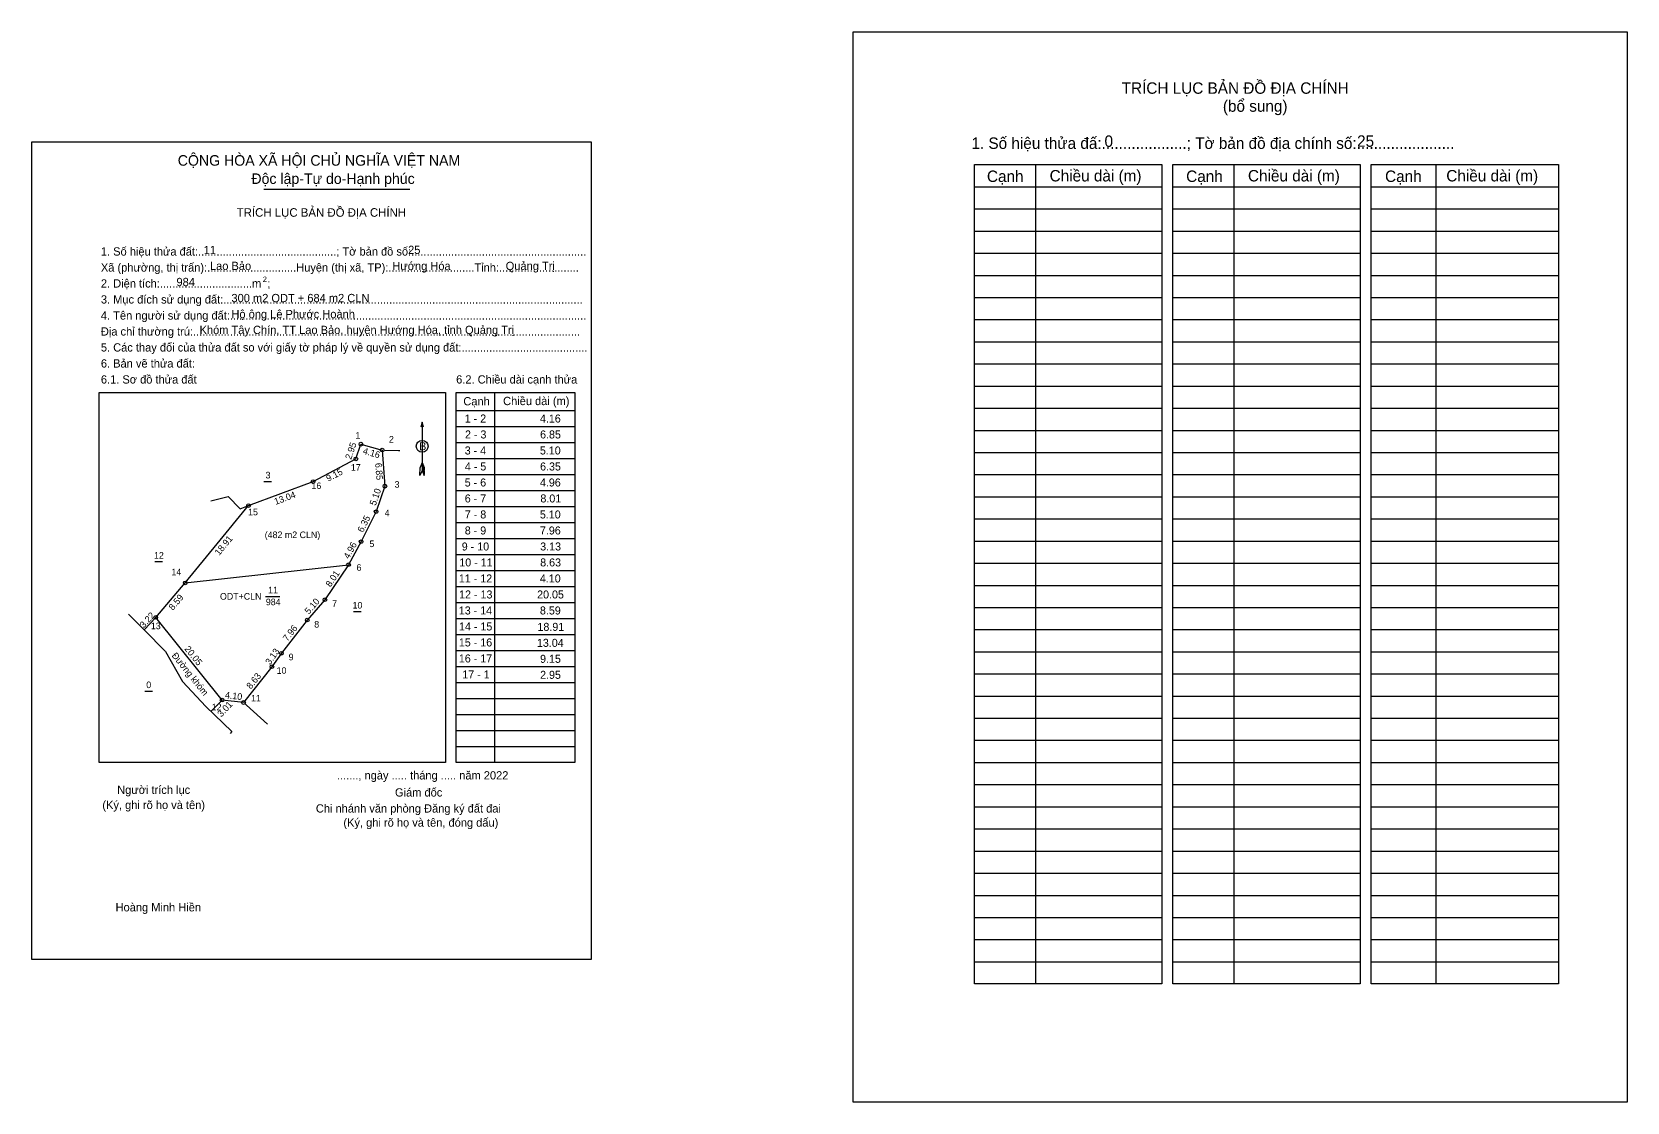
# Model space of a CAD drawing. Extents: x 537509 to 538184, y 1837877 to 1838079.
# Drawn here: x 537509.1 to 537810.9, y 1837876.7 to 1838079.2 of the extents above; entities that cross this region are included whole.
import ezdxf

# ---------------------------------------------------------------- set-up
doc = ezdxf.new("R2010")
doc.units = 0
for name, color, linetype in [('Level 1', 7, 'Continuous'), ('Level 10', 7, 'Continuous'), ('Level 11', 7, 'Continuous'), ('Level 13', 7, 'Continuous'), ('Level 2', 7, 'Continuous'), ('Level 23', 7, 'Continuous'), ('Level 31', 7, 'Continuous'), ('Level 32', 7, 'Continuous'), ('Level 34', 7, 'Continuous'), ('Level 36', 7, 'Continuous'), ('Level 49', 7, 'Continuous'), ('Level 5', 7, 'Continuous'), ('Level 52', 7, 'Continuous'), ('Level 6', 7, 'Continuous'), ('Level 9', 7, 'Continuous')]:
    doc.layers.add(name, color=color, linetype=linetype)

msp = doc.modelspace()

# ---------------------------------------------------------------- linework, layer by layer
at = {"layer": 'Level 1'}
for p, q in [((537664.45, 1838079.23), (537664.45, 1838079.23)), ((537509.11, 1838058.45), (537509.11, 1838058.45)), ((537698.98, 1838054.11), (537698.98, 1837899.06)), ((537736.5, 1838054.11), (537736.5, 1837899.06)), ((537774.72, 1838054.11), (537774.72, 1837899.06)), ((537687.46, 1838049.92), (537722.87, 1838049.92)), ((537724.98, 1838049.92), (537760.39, 1838049.92)), ((537762.49, 1838049.92), (537797.9, 1838049.92)), ((537687.46, 1838045.73), (537722.87, 1838045.73)), ((537724.98, 1838045.73), (537760.39, 1838045.73)), ((537762.49, 1838045.73), (537797.9, 1838045.73)), ((537687.46, 1838041.54), (537722.87, 1838041.54)), ((537724.98, 1838041.54), (537760.39, 1838041.54)), ((537762.49, 1838041.54), (537797.9, 1838041.54)), ((537687.46, 1838037.35), (537722.87, 1838037.35)), ((537724.98, 1838037.35), (537760.39, 1838037.35)), ((537762.49, 1838037.35), (537797.9, 1838037.35)), ((537687.46, 1838033.16), (537722.87, 1838033.16)), ((537724.98, 1838033.16), (537760.39, 1838033.16)), ((537762.49, 1838033.16), (537797.9, 1838033.16)), ((537687.46, 1838028.97), (537722.87, 1838028.97)), ((537724.98, 1838028.97), (537760.39, 1838028.97)), ((537762.49, 1838028.97), (537797.9, 1838028.97)), ((537687.46, 1838024.78), (537722.87, 1838024.78)), ((537724.98, 1838024.78), (537760.39, 1838024.78)), ((537762.49, 1838024.78), (537797.9, 1838024.78)), ((537687.46, 1838020.59), (537722.87, 1838020.59)), ((537724.98, 1838020.59), (537760.39, 1838020.59)), ((537762.49, 1838020.59), (537797.9, 1838020.59)), ((537687.46, 1838016.4), (537722.87, 1838016.4)), ((537724.98, 1838016.4), (537760.39, 1838016.4)), ((537762.49, 1838016.4), (537797.9, 1838016.4)), ((537521.85, 1838010.97), (537521.85, 1838010.97)), ((537596.63, 1838010.97), (537596.63, 1837940.98)), ((537687.46, 1838012.2), (537722.87, 1838012.2)), ((537724.98, 1838012.2), (537760.39, 1838012.2)), ((537762.49, 1838012.2), (537797.9, 1838012.2)), ((537589.37, 1838007.59), (537611.82, 1838007.59)), ((537687.46, 1838008.01), (537722.87, 1838008.01)), ((537724.98, 1838008.01), (537760.39, 1838008.01)), ((537762.49, 1838008.01), (537797.9, 1838008.01)), ((537582.94, 1838005.39), (537582.94, 1837996.23)), ((537589.37, 1838004.56), (537611.82, 1838004.56)), ((537589.37, 1838001.53), (537611.82, 1838001.53)), ((537687.46, 1838003.82), (537722.87, 1838003.82)), ((537724.98, 1838003.82), (537760.39, 1838003.82)), ((537762.49, 1838003.82), (537797.9, 1838003.82)), ((537589.37, 1837998.5), (537611.82, 1837998.5)), ((537687.46, 1837999.63), (537722.87, 1837999.63)), ((537724.98, 1837999.63), (537760.39, 1837999.63)), ((537762.49, 1837999.63), (537797.9, 1837999.63)), ((537582.53, 1837995.29), (537582.55, 1837996.81)), ((537582.94, 1837996.23), (537582.53, 1837995.29)), ((537582.94, 1837997.74), (537582.55, 1837996.81)), ((537582.94, 1837997.74), (537583.33, 1837996.81)), ((537582.94, 1837997.61), (537583.33, 1837996.67)), ((537582.94, 1837997.48), (537583.33, 1837996.54)), ((537582.94, 1837997.35), (537583.33, 1837996.4)), ((537582.94, 1837997.21), (537583.33, 1837996.27)), ((537582.94, 1837997.08), (537583.33, 1837996.13)), ((537582.94, 1837996.95), (537583.33, 1837996)), ((537582.94, 1837996.82), (537583.34, 1837995.86)), ((537582.94, 1837996.69), (537583.34, 1837995.72)), ((537582.94, 1837996.56), (537583.34, 1837995.59)), ((537582.94, 1837996.42), (537583.34, 1837995.46)), ((537582.94, 1837996.23), (537583.34, 1837995.29)), ((537583.34, 1837995.29), (537583.33, 1837996.81)), ((537589.37, 1837995.47), (537611.82, 1837995.47)), ((537687.46, 1837995.44), (537722.87, 1837995.44)), ((537724.98, 1837995.44), (537760.39, 1837995.44)), ((537762.49, 1837995.44), (537797.9, 1837995.44)), ((537589.37, 1837992.45), (537611.82, 1837992.45)), ((537589.37, 1837989.42), (537611.82, 1837989.42)), ((537687.46, 1837991.25), (537722.87, 1837991.25)), ((537724.98, 1837991.25), (537760.39, 1837991.25)), ((537762.49, 1837991.25), (537797.9, 1837991.25)), ((537589.37, 1837986.39), (537611.82, 1837986.39)), ((537687.46, 1837987.06), (537722.87, 1837987.06)), ((537724.98, 1837987.06), (537760.39, 1837987.06)), ((537762.49, 1837987.06), (537797.9, 1837987.06)), ((537589.37, 1837983.36), (537611.82, 1837983.36)), ((537687.46, 1837982.87), (537722.87, 1837982.87)), ((537724.98, 1837982.87), (537760.39, 1837982.87)), ((537762.49, 1837982.87), (537797.9, 1837982.87)), ((537589.37, 1837980.34), (537611.82, 1837980.34)), ((537589.37, 1837977.31), (537611.82, 1837977.31)), ((537687.46, 1837978.68), (537722.87, 1837978.68)), ((537724.98, 1837978.68), (537760.39, 1837978.68)), ((537762.49, 1837978.68), (537797.9, 1837978.68)), ((537589.37, 1837974.28), (537611.82, 1837974.28)), ((537687.46, 1837974.49), (537722.87, 1837974.49)), ((537724.98, 1837974.49), (537760.39, 1837974.49)), ((537762.49, 1837974.49), (537797.9, 1837974.49)), ((537589.37, 1837971.25), (537611.82, 1837971.25)), ((537589.37, 1837968.23), (537611.82, 1837968.23)), ((537687.46, 1837970.3), (537722.87, 1837970.3)), ((537724.98, 1837970.3), (537760.39, 1837970.3)), ((537762.49, 1837970.3), (537797.9, 1837970.3)), ((537589.37, 1837965.2), (537611.82, 1837965.2)), ((537687.46, 1837966.11), (537722.87, 1837966.11)), ((537724.98, 1837966.11), (537760.39, 1837966.11)), ((537762.49, 1837966.11), (537797.9, 1837966.11)), ((537589.37, 1837962.17), (537611.82, 1837962.17)), ((537687.46, 1837961.92), (537722.87, 1837961.92)), ((537724.98, 1837961.92), (537760.39, 1837961.92)), ((537762.49, 1837961.92), (537797.9, 1837961.92)), ((537589.37, 1837959.14), (537611.82, 1837959.14)), ((537589.37, 1837956.11), (537611.82, 1837956.11)), ((537687.46, 1837957.73), (537722.87, 1837957.73)), ((537724.98, 1837957.73), (537760.39, 1837957.73)), ((537762.49, 1837957.73), (537797.9, 1837957.73)), ((537589.37, 1837953.09), (537611.82, 1837953.09)), ((537687.46, 1837953.54), (537722.87, 1837953.54)), ((537724.98, 1837953.54), (537760.39, 1837953.54)), ((537762.49, 1837953.54), (537797.9, 1837953.54)), ((537589.37, 1837950.06), (537611.82, 1837950.06)), ((537589.37, 1837947.03), (537611.82, 1837947.03)), ((537687.46, 1837949.35), (537722.87, 1837949.35)), ((537724.98, 1837949.35), (537760.39, 1837949.35)), ((537762.49, 1837949.35), (537797.9, 1837949.35)), ((537589.37, 1837944), (537611.82, 1837944)), ((537687.46, 1837945.16), (537722.87, 1837945.16)), ((537724.98, 1837945.16), (537760.39, 1837945.16)), ((537762.49, 1837945.16), (537797.9, 1837945.16)), ((537587.35, 1837940.98), (537587.35, 1837940.98)), ((537687.46, 1837940.97), (537722.87, 1837940.97)), ((537724.98, 1837940.97), (537760.39, 1837940.97)), ((537762.49, 1837940.97), (537797.9, 1837940.97)), ((537687.46, 1837936.77), (537722.87, 1837936.77)), ((537724.98, 1837936.77), (537760.39, 1837936.77)), ((537762.49, 1837936.77), (537797.9, 1837936.77)), ((537687.46, 1837932.58), (537722.87, 1837932.58)), ((537724.98, 1837932.58), (537760.39, 1837932.58)), ((537762.49, 1837932.58), (537797.9, 1837932.58)), ((537687.46, 1837928.39), (537722.87, 1837928.39)), ((537724.98, 1837928.39), (537760.39, 1837928.39)), ((537762.49, 1837928.39), (537797.9, 1837928.39)), ((537687.46, 1837924.2), (537722.87, 1837924.2)), ((537724.98, 1837924.2), (537760.39, 1837924.2)), ((537762.49, 1837924.2), (537797.9, 1837924.2)), ((537687.46, 1837920.01), (537722.87, 1837920.01)), ((537724.98, 1837920.01), (537760.39, 1837920.01)), ((537762.49, 1837920.01), (537797.9, 1837920.01)), ((537687.46, 1837915.82), (537722.87, 1837915.82)), ((537724.98, 1837915.82), (537760.39, 1837915.82)), ((537762.49, 1837915.82), (537797.9, 1837915.82)), ((537687.46, 1837911.63), (537722.87, 1837911.63)), ((537724.98, 1837911.63), (537760.39, 1837911.63)), ((537762.49, 1837911.63), (537797.9, 1837911.63)), ((537687.46, 1837907.44), (537722.87, 1837907.44)), ((537724.98, 1837907.44), (537760.39, 1837907.44)), ((537762.49, 1837907.44), (537797.9, 1837907.44)), ((537614.91, 1837903.67), (537614.91, 1837903.67)), ((537687.46, 1837903.25), (537722.87, 1837903.25)), ((537724.98, 1837903.25), (537760.39, 1837903.25)), ((537762.49, 1837903.25), (537797.9, 1837903.25)), ((537810.89, 1837876.69), (537810.89, 1837876.69))]:
    msp.add_line(p, q, dxfattribs=at)
for points in [[(537687.46, 1838054.11), (537722.87, 1838054.11), (537722.87, 1837899.06), (537687.46, 1837899.06)], [(537724.98, 1838054.11), (537760.39, 1838054.11), (537760.39, 1837899.06), (537724.98, 1837899.06)], [(537762.49, 1838054.11), (537797.9, 1838054.11), (537797.9, 1837899.06), (537762.49, 1837899.06)], [(537521.85, 1838010.97), (537587.35, 1838010.97), (537587.35, 1837940.98), (537521.85, 1837940.98)], [(537589.37, 1838010.97), (537611.82, 1838010.97), (537611.82, 1837940.98), (537589.37, 1837940.98)]]:
    msp.add_lwpolyline(points, close=True, dxfattribs=at)
msp.add_lwpolyline([(537583.2, 1838004.41), (537582.94, 1838005.39), (537582.67, 1838004.41)], dxfattribs=at)
msp.add_circle((537582.94, 1838000.81), 1.12, dxfattribs=at)
at = {"layer": 'Level 10'}
msp.add_line((537527.38, 1837969.02), (537530.36, 1837966.05), dxfattribs=at)
msp.add_lwpolyline([(537571.35, 1838001.21), (537575.36, 1838000.09), (537575.89, 1837993.26), (537574.22, 1837988.44), (537571.39, 1837982.76), (537569.03, 1837978.4), (537564.55, 1837971.76), (537561.2, 1837967.92), (537556.31, 1837961.64), (537554.51, 1837959.08), (537549.15, 1837952.32), (537545.08, 1837952.78), (537532.54, 1837968.42), (537538.11, 1837974.96), (537544.16, 1837982.35), (537550.09, 1837989.59), (537562.31, 1837994.14), (537570.4, 1837998.42)], close=True, dxfattribs=at)
at = {"layer": 'Level 11'}
for centre in [(537571.35, 1838001.21), (537571.35, 1838001.21), (537570.4, 1837998.42), (537575.36, 1838000.09), (537562.31, 1837994.14), (537575.89, 1837993.26), (537550.09, 1837989.59), (537574.22, 1837988.44), (537571.39, 1837982.76), (537569.03, 1837978.4), (537538.11, 1837974.96), (537564.55, 1837971.76), (537532.54, 1837968.42), (537561.2, 1837967.92), (537556.31, 1837961.64), (537554.51, 1837959.08), (537545.08, 1837952.78), (537549.15, 1837952.32)]:
    msp.add_circle(centre, 0.349, dxfattribs=at)
at = {"layer": 'Level 13'}
for p, q in [((537553.01, 1838049.5), (537580.63, 1838049.5)), ((537538.11, 1837974.96), (537569.03, 1837978.4))]:
    msp.add_line(p, q, dxfattribs=at)
at = {"layer": 'Level 2'}
for points in [[(537664.45, 1838079.23), (537810.89, 1838079.23), (537810.89, 1837876.69), (537664.45, 1837876.69)], [(537509.11, 1838058.45), (537614.91, 1838058.45), (537614.91, 1837903.67), (537509.11, 1837903.67)]]:
    msp.add_lwpolyline(points, close=True, dxfattribs=at)
at = {"layer": 'Level 23'}
for points in [[(537532.54, 1837968.42), (537530.36, 1837966.05), (537534.37, 1837961.99), (537537.57, 1837956.32), (537542.03, 1837951.54), (537546.95, 1837946.85), (537546.62, 1837946.48)], [(537549.52, 1837951.99), (537549.68, 1837951.84), (537553.68, 1837948.24)]]:
    msp.add_lwpolyline(points, dxfattribs=at)
at = {"layer": 'Level 31'}
msp.add_lwpolyline([(537575.87, 1838000.07), (537578.44, 1838000.01), (537578.71, 1838000.02)], dxfattribs=at)
at = {"layer": 'Level 32'}
msp.add_lwpolyline([(537542.94, 1837990.47), (537546.22, 1837991.31), (537548.54, 1837989)], dxfattribs=at)
at = {"layer": 'Level 5'}
for p, q in [((537548.54, 1837989), (537550.09, 1837989.59)), ((537545.08, 1837952.78), (537542.98, 1837950.63))]:
    msp.add_line(p, q, dxfattribs=at)
at = {"layer": 'Level 9'}
for p, q in [((537552.97, 1837994.17), (537554.41, 1837994.17)), ((537532.38, 1837978.98), (537533.82, 1837978.98)), ((537553.33, 1837972.41), (537556.04, 1837972.41)), ((537569.94, 1837969.54), (537571.38, 1837969.54)), ((537530.46, 1837954.48), (537531.9, 1837954.48))]:
    msp.add_line(p, q, dxfattribs=at)

# ---------------------------------------------------------------- texts
at = {"layer": 'Level 1'}
for s, height, p in [('TRÍCH LỤC BẢN ĐỒ ĐỊA CHÍNH', 2.1651, (537715.28, 1838067.52)), ('(bổ sung)', 2.165, (537734.42, 1838064.12)), ('1. Số hiệu thửa đấ:....................; Tờ bản đồ địa chính số:.......................', 2.1651, (537686.85, 1838057.09)), ('Cạnh', 2.165, (537689.79, 1838050.83)), ('Chiều dài (m)', 2.1651, (537701.65, 1838050.93)), ('Cạnh', 2.165, (537727.48, 1838050.83)), ('Chiều dài (m)', 2.1651, (537739.17, 1838050.93)), ('Cạnh', 2.165, (537765.11, 1838050.83)), ('Chiều dài (m)', 2.1651, (537776.69, 1838050.93)), ('TRÍCH LỤC BẢN ĐỒ ĐỊA CHÍNH', 1.6148, (537547.86, 1838044.25)), ('1. Số hiệu thửa đất:.............................................; Tờ bản đồ số:.........................................................', 1.56431, (537522.16, 1838036.9)), ('Xã (phường, thị trấn):.............................Huyện (thị xã, TP):............................Tỉnh:..........................', 1.56431, (537522.16, 1838033.87)), ('2. Diện tích:..............................m  ;', 1.5643, (537522.16, 1838030.85)), ('2', 1.01, (537552.79, 1838031.91)), ('3. Mục đích sử dụng đất:.....................................................................................................................', 1.56431, (537522.16, 1838027.82)), ('4. Tên người sử dụng đất:....................................................................................................................', 1.56431, (537522.16, 1838024.79)), ('Địa chỉ thường trú:..............................................................................................................................', 1.56431, (537522.16, 1838021.76)), ('5. Các thay đổi của thửa đất so với giấy tờ pháp lý về quyền sử dụng đất:.........................................', 1.56431, (537522.16, 1838018.74)), ('6. Bản vẽ thửa đất:', 1.5643, (537522.16, 1838015.71)), ('6.1. Sơ đồ thửa đất', 1.5643, (537522.16, 1838012.68)), ('6.2. Chiều dài cạnh thửa', 1.5643, (537589.37, 1838012.68)), ('Cạnh', 1.564, (537590.73, 1838008.55)), ('Chiều dài (m)', 1.5643, (537598.25, 1838008.6)), ('B', 1.51, (537582.38, 1838000.07)), ('......., ngày ..... tháng ..... năm 2022', 1.5643, (537566.81, 1837937.75)), ('Người trích lục', 1.5643, (537525.24, 1837935.02)), ('Giám đốc', 1.564, (537577.8, 1837934.52)), ('(Ký, ghi rõ họ và tên)', 1.5643, (537522.44, 1837932.15)), ('Chi nhánh văn phòng Đăng ký đất đai', 1.5643, (537562.83, 1837931.49)), ('(Ký, ghi rõ họ và tên, đóng dấu)', 1.5643, (537568.04, 1837928.82)), ('Hoàng Minh Hiền', 1.5643, (537524.94, 1837912.78))]:
    msp.add_text(s, height=height, dxfattribs=at).set_placement(p)
at = {"layer": 'Level 13'}
for s, height, p in [('CỘNG HÒA XÃ HỘI CHỦ NGHĨA VIỆT NAM', 1.9983, (537536.7, 1838053.91)), ('Độc lập-Tự do-Hạnh phúc', 1.9983, (537550.63, 1838050.46)), ('11', 1.25, (537553.8, 1837972.97)), ('ODT+CLN', 1.25, (537544.69, 1837971.78)), ('984', 1.25, (537553.37, 1837970.73))]:
    msp.add_text(s, height=height, dxfattribs=at).set_placement(p)
at = {"layer": 'Level 34'}
for s, rotation, p in [('3.22', 47.3912, (537530.29, 1837966.31)), ('Đường khóm', 308.7223, (537535.48, 1837961.16)), ('3.01', 47.3912, (537544.97, 1837949.47))]:
    msp.add_text(s, height=1.25, rotation=rotation, dxfattribs=at).set_placement(p)
at = {"layer": 'Level 36'}
for s, p in [('3', (537553.31, 1837994.72)), ('12', (537532.21, 1837979.53)), ('10', (537569.77, 1837970.1)), ('0', (537530.75, 1837955.04))]:
    msp.add_text(s, height=1.25, dxfattribs=at).set_placement(p)
at = {"layer": 'Level 49'}
for s, rotation, p in [('2.95', 71.1962, (537569.5, 1837998.21)), ('4.16', 344.3949, (537571.63, 1837999.4)), ('9.15', 27.881, (537565.18, 1837994.07)), ('6.85', 274.4372, (537574.04, 1837997.62)), ('13.04', 20.4223, (537555.22, 1837989.7)), ('5.10', 70.8902, (537574.14, 1837989.49)), ('6.35', 63.5157, (537571.74, 1837984.4)), ('18.91', 50.6937, (537544.54, 1837980.04)), ('4.96', 61.574, (537569.09, 1837979.39)), ('8.01', 55.9925, (537565.6, 1837974.07)), ('8.59', 49.5796, (537535.79, 1837969.66)), ('5.10', 48.8987, (537561.52, 1837968.92)), ('7.96', 52.0934, (537557.45, 1837963.79)), ('20.05', 308.7223, (537537.88, 1837962.44)), ('3.13', 54.888, (537554.18, 1837959.34)), ('8.63', 51.5891, (537550.55, 1837954.75)), ('4.10', 353.5517, (537545.59, 1837953.14))]:
    msp.add_text(s, height=1.25, rotation=rotation, dxfattribs=at).set_placement(p)
at = {"layer": 'Level 52'}
for s, p in [('1 - 2', (537591, 1838005.31)), ('4.16', (537605.22, 1838005.31)), ('2 - 3', (537591.04, 1838002.29)), ('6.85', (537605.25, 1838002.29)), ('3 - 4', (537590.99, 1837999.26)), ('5.10', (537605.21, 1837999.26)), ('4 - 5', (537591.02, 1837996.23)), ('6.35', (537605.25, 1837996.23)), ('5 - 6', (537590.99, 1837993.2)), ('4.96', (537605.22, 1837993.2)), ('6 - 7', (537591, 1837990.18)), ('8.01', (537605.31, 1837990.18)), ('7 - 8', (537591.01, 1837987.15)), ('5.10', (537605.21, 1837987.15)), ('8 - 9', (537591, 1837984.12)), ('7.96', (537605.22, 1837984.12)), ('9 - 10', (537590.43, 1837981.09)), ('3.13', (537605.27, 1837981.09)), ('10 - 11', (537589.97, 1837978.07)), ('8.63', (537605.27, 1837978.07)), ('11 - 12', (537589.88, 1837975.04)), ('4.10', (537605.21, 1837975.04)), ('12 - 13', (537589.93, 1837972.01)), ('20.05', (537604.69, 1837972.01)), ('13 - 14', (537589.87, 1837968.98)), ('8.59', (537605.22, 1837968.98)), ('14 - 15', (537589.91, 1837965.95)), ('18.91', (537604.75, 1837965.88)), ('15 - 16', (537589.88, 1837962.93)), ('13.04', (537604.65, 1837962.85)), ('16 - 17', (537589.88, 1837959.9)), ('9.15', (537605.25, 1837959.83)), ('17 - 1', (537590.53, 1837956.87)), ('2.95', (537605.25, 1837956.8))]:
    msp.add_text(s, height=1.514, dxfattribs=at).set_placement(p)
at = {"layer": 'Level 6'}
for s, height, p in [('0', 2.17, (537712.03, 1838057.47)), ('25', 2.165, (537759.81, 1838057.49)), ('11', 1.564, (537541.61, 1838037.18)), ('25', 1.564, (537580.28, 1838037.2)), ('Lao Bảo', 1.564, (537542.8, 1838034.17)), ('Hướng Hóa', 1.564, (537577.3, 1838034.15)), ('Quảng Trị', 1.564, (537598.75, 1838034.16)), ('984', 1.564, (537536.46, 1838031.12)), ('300 m2 ODT + 684 m2 CLN', 1.5643, (537546.86, 1838028.08)), ('Hộ ông Lê Phước Hoành', 1.5643, (537546.86, 1838025.05)), ('Khóm Tây Chín, TT Lao Bảo, huyện Hướng Hóa, tỉnh Quảng Trị', 1.5643, (537540.83, 1838022.05))]:
    msp.add_text(s, height=height, dxfattribs=at).set_placement(p)
at = {"layer": 'Level 9'}
for s, p in [('1', (537570.31, 1838002.24)), ('2', (537576.66, 1838001.51)), ('17', (537569.45, 1837996.18)), ('16', (537562, 1837992.71)), ('3', (537577.72, 1837992.97)), ('15', (537550.01, 1837987.74)), ('4', (537575.85, 1837987.57)), ('(482 m2 CLN)', (537553.16, 1837983.43)), ('5', (537572.97, 1837981.73)), ('14', (537535.5, 1837976.39)), ('6', (537570.52, 1837977.24)), ('7', (537565.9, 1837970.4)), ('8', (537562.52, 1837966.5)), ('13', (537531.62, 1837966.19)), ('10', (537555.41, 1837957.74)), ('9', (537557.68, 1837960.31)), ('11', (537550.57, 1837952.51)), ('12', (537543.12, 1837950.82))]:
    msp.add_text(s, height=1.25, dxfattribs=at).set_placement(p)

doc.saveas('drawing.dxf')
